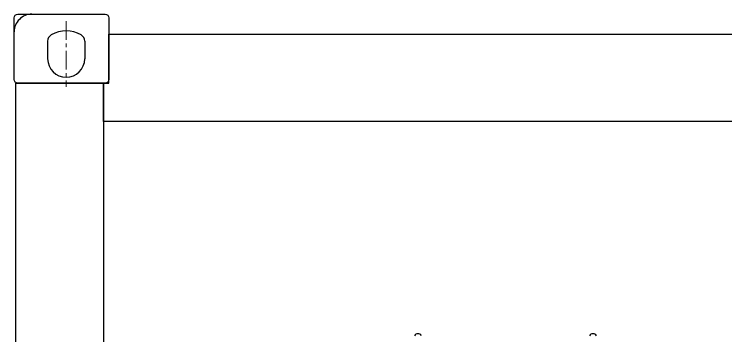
# Model space of a CAD drawing. Header units: millimetres. Extents: x 0 to 87554, y -20854 to 20404.
# Drawn here: x 14732 to 15951, y 15862 to 16413 of the extents above; entities that cross this region are included whole.
import ezdxf

# ---------------------------------------------------------------- set-up
doc = ezdxf.new("R2010")
doc.units = ezdxf.units.MM
doc.linetypes.add('CENTER', pattern=[50.8, 31.75, -6.35, 6.35, -6.35])
doc.layers.get('0').update_dxf_attribs({"lineweight": 15})
doc.layers.add('4215-12649_2_1_0', color=7, linetype='Continuous')
for name, color, linetype, lineweight in [('AM_0', 7, 'Continuous', 30), ('AM_7N', 4, 'CENTER', 15), ('THICK', 7, 'Continuous', 0)]:
    doc.layers.add(name, color=color, linetype=linetype, lineweight=lineweight)

# ---------------------------------------------------------------- blocks, each defined once
blk = doc.blocks.new('ju77')
at = {"layer": '4215-12649_2_1_0', "color": 87, "linetype": 'Continuous'}
for centre in [(-189.5, 476), (110.5, 476)]:
    blk.add_arc(centre, 6.5, 26.3878, 153.6122, dxfattribs=at)

msp = doc.modelspace()

# ---------------------------------------------------------------- linework, layer by layer
at = {"layer": 'AM_0'}
for p, q in [((14789.352, 16366.695), (14789.352, 16336.603)), ((14852.852, 16366.695), (14852.852, 16336.603))]:
    msp.add_line(p, q, dxfattribs=at)
msp.add_lwpolyline([(14732.102, 16406.853, -0.41421382), (14738.102, 16412.853), (14888.102, 16412.853, -0.41421397), (14894.102, 16406.853), (14894.102, 16300.853, -0.41421407), (14888.102, 16294.853), (14738.102, 16294.853, -0.41421254), (14732.102, 16300.853)], format="xyb", close=True, dxfattribs=at)
for points in [[(14887.102, 13634.853), (14735.102, 13634.853), (14735.102, 16294.853), (14887.102, 16294.853)], [(14885.102, 16294.853), (14885.102, 13634.853)]]:
    msp.add_lwpolyline(points, dxfattribs=at)
for centre, radius, start, end in [((14762.102, 16382.853), 30, 90.00008, 180.0001), ((14821.102, 16333.353), 51, 60.00005, 120.0001), ((14801.852, 16366.695), 12.5, 120.0002, 180.0001), ((14840.352, 16366.695), 12.5, 0, 60.00005), ((14821.102, 16336.603), 31.75, 180.0001, 0)]:
    msp.add_arc(centre, radius, start, end, dxfattribs=at)
at = {"layer": 'AM_7N'}
msp.add_line((14821.102, 16400.853), (14821.102, 16288.353), dxfattribs=at)
at = {"layer": 'THICK', "lineweight": -3}
msp.add_lwpolyline([(17008.102, 16294.853), (17017.102, 16294.853), (17017.102, 16228.853), (14885.102, 16228.853), (14885.102, 16294.853), (14894.102, 16294.853), (14894.102, 16378.853), (17008.102, 16378.853)], close=True, dxfattribs=at)

# ---------------------------------------------------------------- block references
msp.add_blockref('ju77', (15613.142, 15382.853))

doc.saveas('drawing.dxf')
